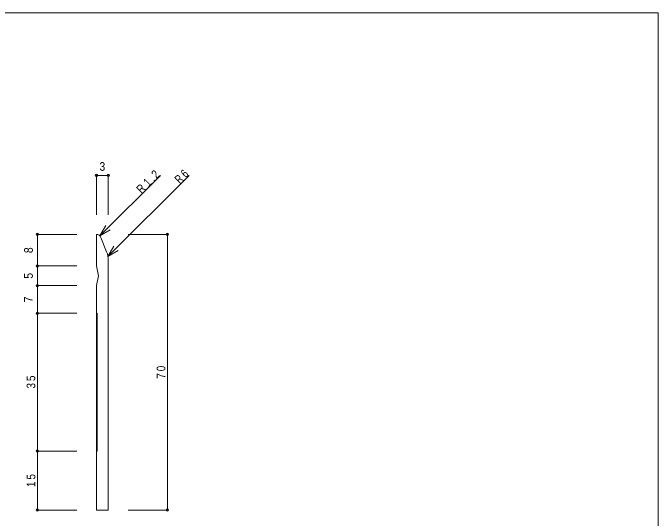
# Model space of a CAD drawing. Units: millimetres on the paper. Extents: x -141 to 141, y -98 to 98.
# Drawn here: x -22.7 to 141, y -30.8 to 97.5 of the extents above; entities that cross this region are included whole.
import ezdxf
from ezdxf.enums import TextEntityAlignment as Align

# ---------------------------------------------------------------- set-up
doc = ezdxf.new("R2010")
doc.units = ezdxf.units.MM
doc.header["$PDMODE"] = 32
doc.header["$PDSIZE"] = 0.6
for name, color, linetype, lineweight in [('0-0_ＫＢ製品', 2, 'Continuous', 9), ('0-3_寸法', 4, 'Continuous', 9), ('0-4_引出線字', 4, 'Continuous', 9), ('F-0_図面枠', 5, 'Continuous', 9)]:
    doc.layers.add(name, color=color, linetype=linetype, lineweight=lineweight)
doc.styles.add('HGｺﾞｼｯｸM', font='')
doc.styles.get('HGｺﾞｼｯｸM').set_extended_font_data('HGｺﾞｼｯｸM')

msp = doc.modelspace()

# ---------------------------------------------------------------- linework, layer by layer
at = {"layer": '0-0_ＫＢ製品'}
for p, q in [((-1.5, 33.25), (-1.5, 41.25)), ((1.069, 36.867), (-0.386, 40.497)), ((1.5, -28.75), (1.5, 34.634)), ((-1.5, 28.25), (-1.5, -13.75)), ((-1.5, -13.75), (-1.5, -28.75)), ((-1.5, -28.75), (1.5, -28.75))]:
    msp.add_line(p, q, dxfattribs=at)
msp.add_lwpolyline([(-1.5, 33.25), (-1, 30.75), (-1.5, 28.25)], dxfattribs=at)
at = {"layer": '0-0_ＫＢ製品', "color": 7}
msp.add_lwpolyline([(-1.5, 21.25), (-1.3, 21.25), (-1.3, -13.75), (-1.5, -13.75)], dxfattribs=at)
at = {"layer": '0-0_ＫＢ製品'}
for centre, radius, start, end in [((-1.5, 40.05), 1.2, 21.84451, 89.99935), ((-4.5, 34.634), 6, 0.00088, 21.84737)]:
    msp.add_arc(centre, radius, start, end, dxfattribs=at)
at = {"layer": '0-3_寸法'}
for p, q in [((-1.5, 56.25), (1.5, 56.25)), ((-1.5, 56.25), (-1.5, 46.25)), ((1.5, 56.25), (1.5, 46.25)), ((-16.5, 41.25), (-16.5, 33.25)), ((-16.5, 41.25), (-6.5, 41.25)), ((16.5, 41.25), (6.5, 41.25)), ((16.5, -28.75), (16.5, 41.25)), ((-16.5, 33.25), (-6.5, 33.25)), ((-16.5, 33.25), (-16.5, 28.25)), ((-16.5, 28.25), (-6.5, 28.25)), ((-16.5, 28.25), (-16.5, 21.25)), ((-16.5, 21.25), (-6.5, 21.25)), ((-16.5, 21.25), (-16.5, -13.75)), ((-16.5, -13.75), (-6.5, -13.75)), ((-16.5, -13.75), (-16.5, -28.75)), ((-16.5, -28.75), (-6.5, -28.75)), ((16.5, -28.75), (6.5, -28.75))]:
    msp.add_line(p, q, dxfattribs=at)
for p in [(-1.5, 56.25), (1.5, 56.25), (-16.5, 41.25), (16.5, 41.25), (-16.5, 33.25), (-16.5, 28.25), (-16.5, 21.25), (-16.5, -13.75), (-16.5, -28.75), (16.5, -28.75)]:
    msp.add_point(p, dxfattribs=at)
at = {"layer": '0-4_引出線字'}
for p, q in [((-0.651, 40.899), (14.7, 56.25)), ((1.409, 35.676), (21.983, 56.25)), ((-0.651, 40.898), (0.849, 43.497)), ((-0.651, 40.898), (1.947, 42.398)), ((1.409, 35.676), (2.909, 38.274)), ((1.409, 35.676), (4.007, 37.176))]:
    msp.add_line(p, q, dxfattribs=at)
at = {"layer": 'F-0_図面枠'}
for p, q in [((-141, 97.5), (141, 97.5)), ((141, 97.5), (141, -97.5))]:
    msp.add_line(p, q, dxfattribs=at)

# ---------------------------------------------------------------- texts
at = {"layer": '0-3_寸法', "color": 7, "style": 'HGｺﾞｼｯｸM', "width": 0.9}
msp.add_text('3', height=2.199, dxfattribs=at).set_placement((-0.75, 56.75), align=Align.BOTTOM_LEFT)
for s, p in [('8', (-17, 36.5)), ('5', (-17, 30)), ('7', (-17, 24))]:
    msp.add_text(s, height=2.199, rotation=90, dxfattribs=at).set_placement(p, align=Align.BOTTOM_LEFT)
at = {"layer": '0-3_寸法', "color": 7, "char_height": 2.199, "attachment_point": 7, "rotation": 90, "style": 'HGｺﾞｼｯｸM'}
for s, insert in [('\\T1.36;\\W0.85;70', (16, 4.625)), ('\\T1.36;\\W0.85;35', (-17, 2.125)), ('\\T1.36;\\W0.85;15', (-17, -22.875))]:
    msp.add_mtext(s, dxfattribs=dict(at, insert=insert))
at = {"layer": '0-4_引出線字', "color": 7, "char_height": 2.199, "attachment_point": 7, "rotation": 45, "style": 'HGｺﾞｼｯｸM'}
for s, insert in [('\\T1.38;\\W0.85;R1.2', (9.927, 51.477)), ('\\T1.36;\\W0.75;R6', (19.685, 53.952))]:
    msp.add_mtext(s, dxfattribs=dict(at, insert=insert))

doc.saveas('drawing.dxf')
